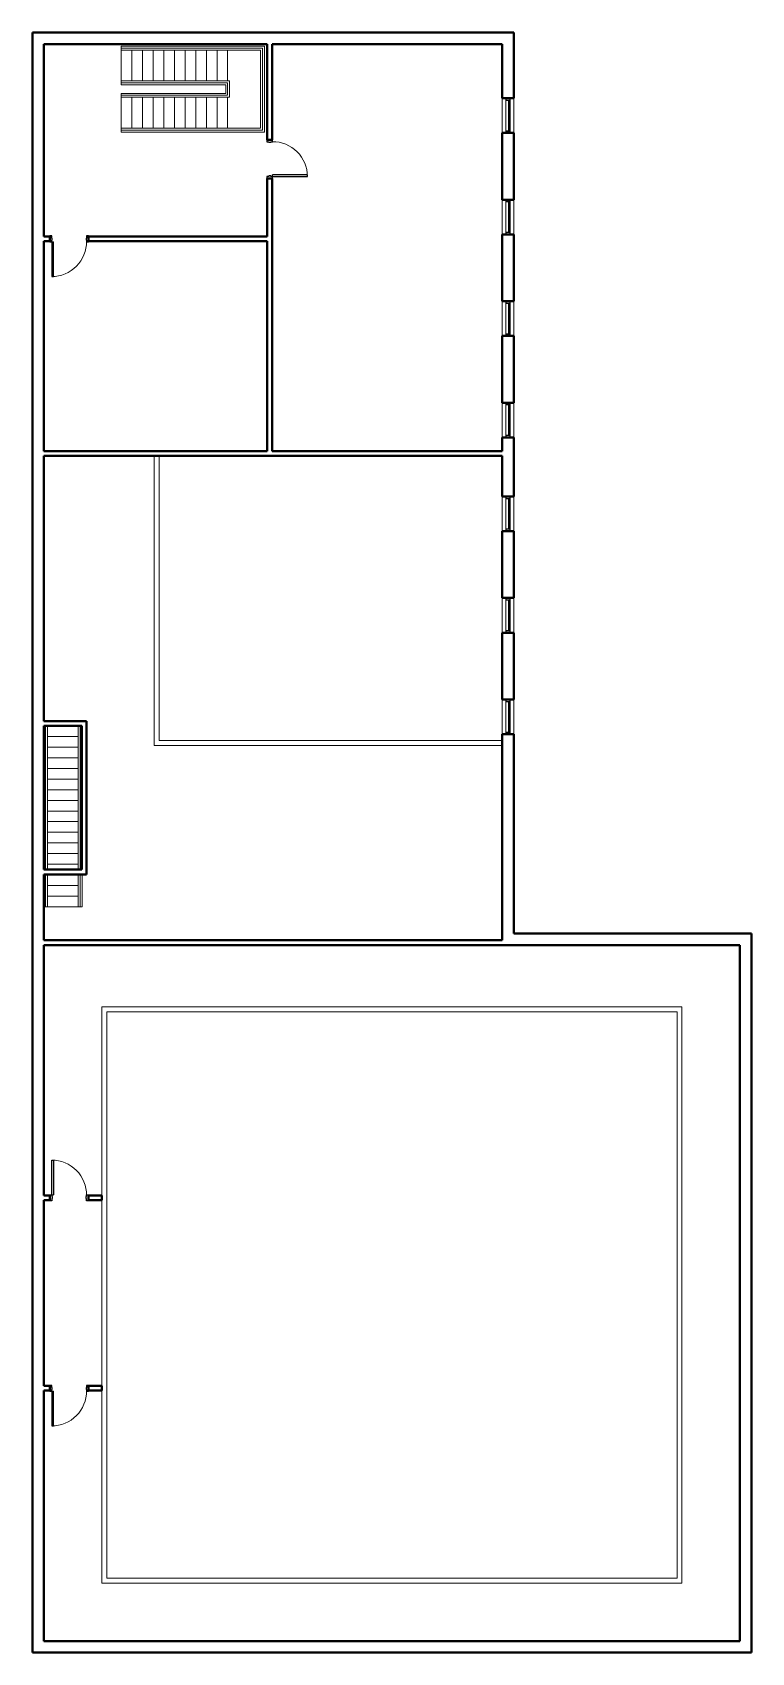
# Model space of a CAD drawing. Header units: inches. Extents: x 470 to 1214, y -748 to 928.
import ezdxf

# ---------------------------------------------------------------- set-up
doc = ezdxf.new("R2010")
doc.units = ezdxf.units.IN
doc.header["$MEASUREMENT"] = 0
for name, color, linetype, lineweight in [('A-DOOR', 31, 'Continuous', 15), ('A-DOOR-FRAM', 31, 'Continuous', 25), ('A-FLOR-HRAL', 11, 'Continuous', 9), ('A-GLAZ-CURT', 52, 'Continuous', 9), ('A-GLAZ-CWMG', 51, 'Continuous', 9), ('A-WALL', 113, 'Continuous', 15), ('I-WALL', 2, 'Continuous', 15), ('S-STRS', 31, 'Continuous', 9)]:
    doc.layers.add(name, color=color, linetype=linetype, lineweight=lineweight)

# ---------------------------------------------------------------- blocks, each defined once
blk = doc.blocks.new('Railing - Railing-5139451-LEVEL 2 Map Export')
at = {"layer": 'A-FLOR-HRAL'}
for p, q in [((561.6, 877.6), (671.6, 877.6)), ((561.6, 875.6), (561.6, 877.6)), ((561.6, 875.6), (671.6, 875.6)), ((671.6, 877.6), (673.6, 877.6)), ((671.6, 875.6), (671.6, 862.8)), ((673.6, 877.6), (673.6, 860.8)), ((561.6, 860.8), (561.6, 862.8)), ((671.6, 862.8), (561.6, 862.8)), ((673.6, 860.8), (561.6, 860.8))]:
    blk.add_line(p, q, dxfattribs=at)
blk = doc.blocks.new('Railing - Railing-5139455-LEVEL 2 Map Export')
at = {"layer": 'A-FLOR-HRAL'}
for p, q in [((561.6, 911.6), (671.6, 911.6)), ((561.6, 909.6), (561.6, 911.6)), ((561.6, 909.6), (671.6, 909.6)), ((671.6, 911.6), (707.6, 911.6)), ((671.6, 909.6), (705.6, 909.6)), ((705.6, 909.6), (705.6, 828.8)), ((707.6, 911.6), (707.6, 826.8)), ((561.6, 826.8), (561.6, 828.8)), ((671.6, 828.8), (561.6, 828.8)), ((671.6, 826.8), (561.6, 826.8)), ((705.6, 828.8), (671.6, 828.8)), ((707.6, 826.8), (671.6, 826.8))]:
    blk.add_line(p, q, dxfattribs=at)
blk = doc.blocks.new('System Panel - zGlazed-5163577-LEVEL 2 Map Export')
at = {"layer": 'A-GLAZ-CURT', "lineweight": 15}
for p, q in [((16, 1.5), (-16, 1.5)), ((-16, 1.5), (-16, 0.5)), ((-16, 0.5), (16, 0.5)), ((16, 0.5), (16, 1.5))]:
    blk.add_line(p, q, dxfattribs=at)
blk = doc.blocks.new('Rectangular Mullion - 4 1_2_ x 2_ Rectangular_CE_-5151717-LEVEL 2 Map Export')
at = {"layer": 'A-GLAZ-CWMG'}
for p, q in [((959.4, 825.8), (959.4, 857.8)), ((963.9, 825.8), (963.9, 857.8))]:
    blk.add_line(p, q, dxfattribs=at)
blk = doc.blocks.new('Rectangular Mullion - 4 1_2_ x 2_ Rectangular_CE_-5163578-LEVEL 2 Map Export')
at = {"layer": 'A-GLAZ-CWMG', "lineweight": 25}
for p, q in [((-2, 2.25), (0, 2.25)), ((-2, -2.25), (-2, 2.25)), ((0, 2.25), (0, -2.25)), ((0, -2.25), (-2, -2.25))]:
    blk.add_line(p, q, dxfattribs=at)
blk = doc.blocks.new('Rectangular Mullion - 4 1_2_ x 2_ Rectangular_CE_-5163579-LEVEL 2 Map Export')
at = {"layer": 'A-GLAZ-CWMG', "lineweight": 25}
for p, q in [((0, 2.25), (-2, 2.25)), ((-2, 2.25), (-2, -2.25)), ((0, -2.25), (0, 2.25)), ((-2, -2.25), (0, -2.25))]:
    blk.add_line(p, q, dxfattribs=at)
blk = doc.blocks.new('System Panel - zGlazed-5163638-LEVEL 2 Map Export')
at = {"layer": 'A-GLAZ-CURT', "lineweight": 15}
for p, q in [((16, -0.5), (-16, -0.5)), ((-16, -0.5), (-16, -1.5)), ((-16, -1.5), (16, -1.5)), ((16, -1.5), (16, -0.5))]:
    blk.add_line(p, q, dxfattribs=at)
blk = doc.blocks.new('Rectangular Mullion - 4 1_2_ x 2_ Rectangular_CE_-5152743-LEVEL 2 Map Export')
at = {"layer": 'A-GLAZ-CWMG'}
for p, q in [((959.4, 647.8), (959.4, 615.8)), ((963.9, 647.8), (963.9, 615.8))]:
    blk.add_line(p, q, dxfattribs=at)
blk = doc.blocks.new('Rectangular Mullion - 4 1_2_ x 2_ Rectangular_CE_-5163639-LEVEL 2 Map Export')
at = {"layer": 'A-GLAZ-CWMG', "lineweight": 25}
for p, q in [((-2, 2.25), (0, 2.25)), ((-2, -2.25), (-2, 2.25)), ((0, 2.25), (0, -2.25)), ((0, -2.25), (-2, -2.25))]:
    blk.add_line(p, q, dxfattribs=at)
blk = doc.blocks.new('Rectangular Mullion - 4 1_2_ x 2_ Rectangular_CE_-5163640-LEVEL 2 Map Export')
at = {"layer": 'A-GLAZ-CWMG', "lineweight": 25}
for p, q in [((0, 2.25), (-2, 2.25)), ((-2, 2.25), (-2, -2.25)), ((0, -2.25), (0, 2.25)), ((-2, -2.25), (0, -2.25))]:
    blk.add_line(p, q, dxfattribs=at)
blk = doc.blocks.new('Door-Single_CE_ - HM Door-2_ HM Frame-5137187-LEVEL 2 Map Export')
at = {"layer": 'A-DOOR'}
for p, q in [((18, 39), (16.25, 39)), ((16.25, 39), (16.25, 3)), ((18, 3), (18, 39)), ((16.25, 3), (18, 3))]:
    blk.add_line(p, q, dxfattribs=at)
at = {"layer": 'A-DOOR', "lineweight": 25}
for p, q in [((18, 39), (16.25, 39)), ((16.25, 39), (16.25, 3)), ((18, 3), (18, 39)), ((18, 3), (16.25, 3))]:
    blk.add_line(p, q, dxfattribs=at)
at = {"layer": 'A-DOOR', "lineweight": 9}
blk.add_arc((18, 3), 36, 90, 180.5, dxfattribs=at)
blk.add_arc((18, 3), 36, 90, 180.5, dxfattribs=at)
blk.add_arc((18, 3), 36, 90, 180.5, dxfattribs=at)
blk.add_arc((18, 3), 36, 90, 180.5, dxfattribs=at)
at = {"layer": 'A-DOOR-FRAM'}
for p, q in [((-18, 3), (-20, 3)), ((-20, 3), (-20, -3)), ((-18, 1.25), (-18, 3)), ((-17.5, 1.25), (-18, 1.25)), ((-17.5, -0.75), (-17.5, 1.25)), ((18, 1.25), (17.5, 1.25)), ((17.5, 1.25), (17.5, -0.75)), ((20, 3), (18, 3)), ((18, 3), (18, 1.25)), ((20, -3), (20, 3)), ((-20, -3), (-18, -3)), ((-18, -3), (-18, -0.75)), ((-18, -0.75), (-17.5, -0.75)), ((17.5, -0.75), (18, -0.75)), ((18, -0.75), (18, -3)), ((18, -3), (20, -3))]:
    blk.add_line(p, q, dxfattribs=at)
blk = doc.blocks.new('Door-Single_CE_ - HM Door-2_ HM Frame-5137074-LEVEL 2 Map Export')
at = {"layer": 'A-DOOR'}
for p, q in [((16.25, -39), (16.25, -3)), ((16.25, -3), (18, -3)), ((18, -3), (18, -39)), ((18, -39), (16.25, -39))]:
    blk.add_line(p, q, dxfattribs=at)
at = {"layer": 'A-DOOR', "lineweight": 25}
for p, q in [((16.25, -39), (16.25, -3)), ((18, -3), (16.25, -3)), ((18, -3), (18, -39)), ((18, -39), (16.25, -39))]:
    blk.add_line(p, q, dxfattribs=at)
at = {"layer": 'A-DOOR', "lineweight": 9}
blk.add_arc((18, -3), 36, 179.5, 270, dxfattribs=at)
blk.add_arc((18, -3), 36, 179.5, 270, dxfattribs=at)
blk.add_arc((18, -3), 36, 179.5, 270, dxfattribs=at)
blk.add_arc((18, -3), 36, 179.5, 270, dxfattribs=at)
at = {"layer": 'A-DOOR-FRAM'}
for p, q in [((-20, 3), (-18, 3)), ((-20, -3), (-20, 3)), ((-18, 3), (-18, 0.75)), ((-18, 0.75), (-17.5, 0.75)), ((-17.5, 0.75), (-17.5, -1.25)), ((17.5, 0.75), (18, 0.75)), ((17.5, -1.25), (17.5, 0.75)), ((18, 3), (20, 3)), ((18, 0.75), (18, 3)), ((20, 3), (20, -3)), ((-18, -3), (-20, -3)), ((-18, -1.25), (-18, -3)), ((-17.5, -1.25), (-18, -1.25)), ((18, -1.25), (17.5, -1.25)), ((18, -3), (18, -1.25)), ((20, -3), (18, -3))]:
    blk.add_line(p, q, dxfattribs=at)
blk = doc.blocks.new('Railing - Railing-5163119-LEVEL 2 Map Export')
at = {"layer": 'A-FLOR-HRAL'}
for p, q in [((483.1, 210.4), (483.1, 61.8)), ((485.1, 210.4), (485.1, 61.8)), ((483.1, 56.8), (483.1, 23.4)), ((485.1, 56.8), (485.1, 23.4)), ((485.1, 23.4), (483.1, 23.4))]:
    blk.add_line(p, q, dxfattribs=at)
blk = doc.blocks.new('Railing - Railing-5163123-LEVEL 2 Map Export')
at = {"layer": 'A-FLOR-HRAL'}
for p, q in [((517.1, 210.4), (517.1, 61.8)), ((519.1, 210.4), (519.1, 61.8)), ((517.1, 56.8), (517.1, 23.4)), ((519.1, 56.8), (519.1, 23.4)), ((519.1, 23.4), (517.1, 23.4))]:
    blk.add_line(p, q, dxfattribs=at)

msp = doc.modelspace()

# ---------------------------------------------------------------- linework, layer by layer
at = {"layer": 'A-WALL', "lineweight": 40}
for p, q in [((469.6, 927.8), (469.6, -748.2)), ((967.6, 927.8), (469.6, 927.8)), ((967.6, 859.8), (967.6, 927.8)), ((481.6, 716.8), (481.6, 915.8)), ((481.6, 915.8), (712.6, 915.8)), ((717.6, 915.8), (955.6, 915.8)), ((955.6, 915.8), (955.6, 859.8)), ((955.6, 859.8), (967.6, 859.8)), ((955.6, 823.8), (955.6, 754.8)), ((967.6, 823.8), (955.6, 823.8)), ((967.6, 754.8), (967.6, 823.8)), ((955.6, 754.8), (967.6, 754.8)), ((481.6, 494.8), (481.6, 711.8)), ((955.6, 718.8), (955.6, 649.8)), ((967.6, 718.8), (955.6, 718.8)), ((967.6, 649.8), (967.6, 718.8)), ((955.6, 649.8), (967.6, 649.8)), ((955.6, 613.8), (955.6, 544.8)), ((967.6, 613.8), (955.6, 613.8)), ((967.6, 544.8), (967.6, 613.8)), ((955.6, 544.8), (967.6, 544.8)), ((955.6, 508.8), (955.6, 494.8)), ((967.6, 508.8), (955.6, 508.8)), ((967.6, 447.8), (967.6, 508.8)), ((481.6, 215.4), (481.6, 489.8)), ((955.6, 489.8), (955.6, 447.8)), ((955.6, 447.8), (967.6, 447.8)), ((955.6, 411.8), (955.6, 342.8)), ((967.6, 411.8), (955.6, 411.8)), ((967.6, 342.8), (967.6, 411.8)), ((955.6, 342.8), (967.6, 342.8)), ((955.6, 306.8), (955.6, 237.8)), ((967.6, 306.8), (955.6, 306.8)), ((967.6, 237.8), (967.6, 306.8)), ((955.6, 237.8), (967.6, 237.8)), ((481.6, 61.8), (481.6, 210.4)), ((955.6, 201.8), (955.6, -11.2)), ((967.6, 201.8), (955.6, 201.8)), ((967.6, -4.2), (967.6, 201.8)), ((481.6, -11.2), (481.6, 56.8)), ((481.6, -275.2), (481.6, -16.2)), ((955.6, -16.2), (1201.6, -16.2)), ((1213.6, -4.2), (967.6, -4.2)), ((1201.6, -16.2), (1201.6, -736.2)), ((1213.6, -748.2), (1213.6, -4.2)), ((481.6, -472.2), (481.6, -280.2)), ((481.6, -736.2), (481.6, -477.2)), ((1201.6, -736.2), (481.6, -736.2)), ((469.6, -748.2), (1213.6, -748.2))]:
    msp.add_line(p, q, dxfattribs=at)
at = {"layer": 'A-WALL'}
for p, q in [((955.6, 823.8), (955.6, 859.8)), ((967.6, 859.8), (967.6, 823.8)), ((955.6, 718.8), (955.6, 754.8)), ((967.6, 754.8), (967.6, 718.8)), ((955.6, 613.8), (955.6, 649.8)), ((967.6, 649.8), (967.6, 613.8)), ((955.6, 508.8), (955.6, 544.8)), ((967.6, 544.8), (967.6, 508.8)), ((955.6, 411.8), (955.6, 447.8)), ((967.6, 447.8), (967.6, 411.8)), ((955.6, 306.8), (955.6, 342.8)), ((967.6, 342.8), (967.6, 306.8)), ((955.6, 201.8), (955.6, 237.8)), ((967.6, 237.8), (967.6, 201.8))]:
    msp.add_line(p, q, dxfattribs=at)
at = {"layer": 'I-WALL', "lineweight": 40}
for p, q in [((712.6, 915.8), (712.6, 816.8)), ((717.6, 816.8), (717.6, 915.8)), ((712.6, 816.8), (717.6, 816.8)), ((712.6, 776.8), (712.6, 716.8)), ((717.6, 776.8), (712.6, 776.8)), ((717.6, 494.8), (717.6, 776.8)), ((487.6, 716.8), (481.6, 716.8)), ((481.6, 711.8), (487.6, 711.8)), ((487.6, 711.8), (487.6, 716.8)), ((712.6, 716.8), (527.6, 716.8)), ((527.6, 716.8), (527.6, 711.8)), ((527.6, 711.8), (712.6, 711.8)), ((712.6, 711.8), (712.6, 494.8)), ((712.6, 494.8), (481.6, 494.8)), ((481.6, 489.8), (955.6, 489.8)), ((955.6, 494.8), (717.6, 494.8)), ((525.6, 215.4), (481.6, 215.4)), ((481.6, 210.4), (520.6, 210.4)), ((520.6, 210.4), (520.6, 61.8)), ((525.6, 56.8), (525.6, 215.4)), ((520.6, 61.8), (481.6, 61.8)), ((481.6, 56.8), (525.6, 56.8)), ((955.6, -11.2), (481.6, -11.2)), ((481.6, -16.2), (955.6, -16.2)), ((487.6, -275.2), (481.6, -275.2)), ((481.6, -280.2), (487.6, -280.2)), ((487.6, -280.2), (487.6, -275.2)), ((541.6, -275.2), (527.6, -275.2)), ((527.6, -275.2), (527.6, -280.2)), ((527.6, -280.2), (541.6, -280.2)), ((541.6, -280.2), (541.6, -275.2)), ((487.6, -472.2), (481.6, -472.2)), ((481.6, -477.2), (487.6, -477.2)), ((487.6, -477.2), (487.6, -472.2)), ((541.6, -472.2), (527.6, -472.2)), ((527.6, -472.2), (527.6, -477.2)), ((527.6, -477.2), (541.6, -477.2)), ((541.6, -477.2), (541.6, -472.2))]:
    msp.add_line(p, q, dxfattribs=at)
at = {"layer": 'I-WALL'}
for p, q in [((595.6, 190.3), (595.6, 489.8)), ((600.6, 489.8), (600.6, 195.3)), ((955.6, 190.3), (595.6, 190.3)), ((600.6, 195.3), (955.6, 195.3)), ((541.6, -80.2), (1141.6, -80.2)), ((541.6, -275.2), (541.6, -80.2)), ((1141.6, -80.2), (1141.6, -676.2)), ((1136.6, -85.2), (546.6, -85.2)), ((546.6, -85.2), (546.6, -671.2)), ((1136.6, -671.2), (1136.6, -85.2)), ((541.6, -472.2), (541.6, -280.2)), ((541.6, -676.2), (541.6, -477.2)), ((1141.6, -676.2), (541.6, -676.2)), ((546.6, -671.2), (1136.6, -671.2))]:
    msp.add_line(p, q, dxfattribs=at)
at = {"layer": 'S-STRS'}
for p, q in [((561.6, 913.6), (561.6, 911.6)), ((561.6, 913.6), (672.6, 913.6)), ((561.6, 909.6), (561.6, 877.6)), ((572.6, 909.6), (572.6, 877.6)), ((583.6, 909.6), (583.6, 877.6)), ((594.6, 909.6), (594.6, 877.6)), ((605.6, 909.6), (605.6, 877.6)), ((616.6, 909.6), (616.6, 877.6)), ((627.6, 909.6), (627.6, 877.6)), ((638.6, 909.6), (638.6, 877.6)), ((649.6, 909.6), (649.6, 877.6)), ((660.6, 909.6), (660.6, 877.6)), ((671.6, 909.6), (671.6, 877.6)), ((709.6, 913.6), (672.6, 913.6)), ((709.6, 824.8), (709.6, 913.6)), ((561.6, 875.6), (561.6, 873.6)), ((561.6, 873.6), (669.6, 873.6)), ((669.6, 873.6), (669.6, 864.8)), ((561.6, 864.8), (561.6, 862.8)), ((669.6, 864.8), (561.6, 864.8)), ((561.6, 828.8), (561.6, 860.8)), ((572.6, 828.8), (572.6, 860.8)), ((583.6, 828.8), (583.6, 860.8)), ((594.6, 828.8), (594.6, 860.8)), ((605.6, 828.8), (605.6, 860.8)), ((616.6, 828.8), (616.6, 860.8)), ((627.6, 828.8), (627.6, 860.8)), ((638.6, 828.8), (638.6, 860.8)), ((649.6, 828.8), (649.6, 860.8)), ((660.6, 828.8), (660.6, 860.8)), ((671.6, 828.8), (671.6, 860.8)), ((561.6, 826.8), (561.6, 824.8)), ((681.7, 824.8), (561.6, 824.8)), ((681.7, 824.8), (709.6, 824.8)), ((517.1, 199.4), (485.1, 199.4)), ((517.1, 188.4), (485.1, 188.4)), ((517.1, 177.4), (485.1, 177.4)), ((517.1, 166.4), (485.1, 166.4)), ((517.1, 155.4), (485.1, 155.4)), ((517.1, 144.4), (485.1, 144.4)), ((517.1, 133.4), (485.1, 133.4)), ((517.1, 122.4), (485.1, 122.4)), ((517.1, 111.4), (485.1, 111.4)), ((517.1, 100.4), (485.1, 100.4)), ((517.1, 89.4), (485.1, 89.4)), ((517.1, 78.4), (485.1, 78.4)), ((517.1, 67.4), (485.1, 67.4)), ((517.1, 56.4), (485.1, 56.4)), ((521.1, 56.8), (521.1, 23.4)), ((517.1, 45.4), (485.1, 45.4)), ((517.1, 34.4), (485.1, 34.4)), ((481.6, 23.4), (483.1, 23.4)), ((517.1, 23.4), (485.1, 23.4)), ((519.1, 23.4), (521.1, 23.4))]:
    msp.add_line(p, q, dxfattribs=at)

# ---------------------------------------------------------------- block references
at = {"layer": 'A-DOOR', "lineweight": 9}
for name, p, rotation in [('Door-Single_CE_ - HM Door-2_ HM Frame-5137187-LEVEL 2 Map Export', (715.1, 796.8), 269.9999999999999), ('Door-Single_CE_ - HM Door-2_ HM Frame-5137187-LEVEL 2 Map Export', (507.6, 714.3), 180), ('Door-Single_CE_ - HM Door-2_ HM Frame-5137074-LEVEL 2 Map Export', (507.6, -277.7), 180), ('Door-Single_CE_ - HM Door-2_ HM Frame-5137187-LEVEL 2 Map Export', (507.6, -474.7), 180)]:
    msp.add_blockref(name, p, dxfattribs=dict(at, rotation=rotation))
at = {"layer": 'A-FLOR-HRAL'}
for name in ['Railing - Railing-5139455-LEVEL 2 Map Export', 'Railing - Railing-5139451-LEVEL 2 Map Export', 'Railing - Railing-5163119-LEVEL 2 Map Export', 'Railing - Railing-5163123-LEVEL 2 Map Export']:
    msp.add_blockref(name, (0, 0), dxfattribs=at)
at = {"layer": 'A-GLAZ-CURT'}
for name, p, rotation in [('System Panel - zGlazed-5163577-LEVEL 2 Map Export', (961.6, 841.8), 269.9999999999998), ('System Panel - zGlazed-5163577-LEVEL 2 Map Export', (961.6, 736.8), 269.9999999999999), ('System Panel - zGlazed-5163638-LEVEL 2 Map Export', (961.6, 631.8), 90.00000000000038), ('System Panel - zGlazed-5163638-LEVEL 2 Map Export', (961.6, 526.8), 90.00000000000033), ('System Panel - zGlazed-5163577-LEVEL 2 Map Export', (961.6, 429.8), 269.9999999999998), ('System Panel - zGlazed-5163577-LEVEL 2 Map Export', (961.6, 324.8), 269.9999999999999), ('System Panel - zGlazed-5163577-LEVEL 2 Map Export', (961.6, 219.8), 269.9999999999998)]:
    msp.add_blockref(name, p, dxfattribs=dict(at, rotation=rotation))
at = {"layer": 'A-GLAZ-CWMG'}
for name, p, rotation in [('Rectangular Mullion - 4 1_2_ x 2_ Rectangular_CE_-5163579-LEVEL 2 Map Export', (961.6, 859.8), 89.99999999999984), ('Rectangular Mullion - 4 1_2_ x 2_ Rectangular_CE_-5163579-LEVEL 2 Map Export', (961.6, 754.8), 89.99999999999989), ('Rectangular Mullion - 4 1_2_ x 2_ Rectangular_CE_-5163640-LEVEL 2 Map Export', (961.6, 613.8), 270.0000000000003), ('Rectangular Mullion - 4 1_2_ x 2_ Rectangular_CE_-5163640-LEVEL 2 Map Export', (961.6, 508.8), 270.0000000000003), ('Rectangular Mullion - 4 1_2_ x 2_ Rectangular_CE_-5163579-LEVEL 2 Map Export', (961.6, 447.8), 89.99999999999982), ('Rectangular Mullion - 4 1_2_ x 2_ Rectangular_CE_-5163579-LEVEL 2 Map Export', (961.6, 342.8), 89.99999999999989), ('Rectangular Mullion - 4 1_2_ x 2_ Rectangular_CE_-5163579-LEVEL 2 Map Export', (961.6, 237.8), 89.99999999999976)]:
    msp.add_blockref(name, p, dxfattribs=dict(at, rotation=rotation))
for name, p in [('Rectangular Mullion - 4 1_2_ x 2_ Rectangular_CE_-5151717-LEVEL 2 Map Export', (0, 0)), ('Rectangular Mullion - 4 1_2_ x 2_ Rectangular_CE_-5151717-LEVEL 2 Map Export', (0, -105)), ('Rectangular Mullion - 4 1_2_ x 2_ Rectangular_CE_-5152743-LEVEL 2 Map Export', (0, 0)), ('Rectangular Mullion - 4 1_2_ x 2_ Rectangular_CE_-5152743-LEVEL 2 Map Export', (0, -105)), ('Rectangular Mullion - 4 1_2_ x 2_ Rectangular_CE_-5151717-LEVEL 2 Map Export', (0, -412)), ('Rectangular Mullion - 4 1_2_ x 2_ Rectangular_CE_-5151717-LEVEL 2 Map Export', (0, -517)), ('Rectangular Mullion - 4 1_2_ x 2_ Rectangular_CE_-5151717-LEVEL 2 Map Export', (0, -622))]:
    msp.add_blockref(name, p, dxfattribs=at)
at = {"layer": 'A-GLAZ-CWMG', "extrusion": (0, 0, -1)}
for name, p, rotation in [('Rectangular Mullion - 4 1_2_ x 2_ Rectangular_CE_-5163578-LEVEL 2 Map Export', (-961.6, 823.8), 270.0000000000002), ('Rectangular Mullion - 4 1_2_ x 2_ Rectangular_CE_-5163578-LEVEL 2 Map Export', (-961.6, 718.8), 270.0000000000001), ('Rectangular Mullion - 4 1_2_ x 2_ Rectangular_CE_-5163639-LEVEL 2 Map Export', (-961.6, 649.8), 89.99999999999962), ('Rectangular Mullion - 4 1_2_ x 2_ Rectangular_CE_-5163639-LEVEL 2 Map Export', (-961.6, 544.8), 89.99999999999969), ('Rectangular Mullion - 4 1_2_ x 2_ Rectangular_CE_-5163578-LEVEL 2 Map Export', (-961.6, 411.8), 270.0000000000002), ('Rectangular Mullion - 4 1_2_ x 2_ Rectangular_CE_-5163578-LEVEL 2 Map Export', (-961.6, 306.8), 270.0000000000001), ('Rectangular Mullion - 4 1_2_ x 2_ Rectangular_CE_-5163578-LEVEL 2 Map Export', (-961.6, 201.8), 270.0000000000002)]:
    msp.add_blockref(name, p, dxfattribs=dict(at, rotation=rotation))

doc.saveas('drawing.dxf')
